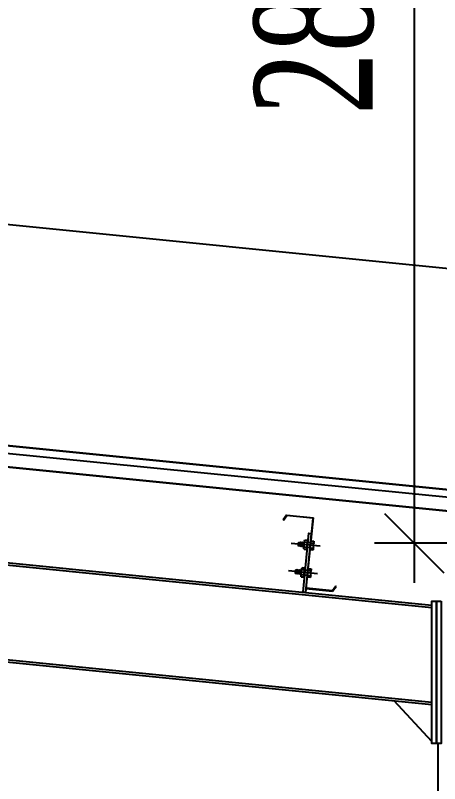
# Model space of a CAD drawing. Header units: inches. Extents: x 315041 to 662841, y -45540 to -35018.
# Drawn here: x 334769.5 to 334780.23, y -35689.32 to -35669.9 of the extents above; entities that cross this region are included whole.
import ezdxf

# ---------------------------------------------------------------- set-up
doc = ezdxf.new("R2010")
doc.units = ezdxf.units.IN
doc.header["$MEASUREMENT"] = 0
for name, color, linetype in [('2', 2, 'Continuous'), ('2NET-VE', 8, 'Continuous'), ('5', 5, 'Continuous'), ('7', 7, 'Continuous'), ('8', 8, 'Continuous'), ('DIM', 8, 'Continuous'), ('GIANG', 1, 'Continuous'), ('ROOFING', 4, 'Continuous')]:
    doc.layers.add(name, color=color, linetype=linetype)
doc.styles.add('ST1', font='times.ttf', dxfattribs={"width": 0.7})
doc.dimstyles.new('100', dxfattribs={"dimtxt": 3, "dimasz": 1.5, "dimexe": 1, "dimexo": 0, "dimgap": 1, "dimtad": 1, "dimdec": 0, "dimlfac": 100, "dimzin": 0, "dimdsep": 46, "dimtxsty": 'ST1', "dimblk": 'OBLIQUE', "dimcen": 1, "dimdle": 1, "dimclrd": 8, "dimclre": 8, "dimclrt": 3, "dimadec": 0, "dimazin": 0, "dimtfac": 1, "dimtdec": 0, "dimtix": 1, "dimtmove": 1, "dimatfit": 3, "dimfxl": 0, "dimtfill": 1, "dimtolj": 1, "dimtzin": 0, "dimlwd": -1, "dimlwe": -1, "dimarcsym": 1})

# ---------------------------------------------------------------- blocks, each defined once
blk = doc.blocks.new('*U235')
at = {"layer": '2NET-VE', "ltscale": 0.5}
for p, q in [((0, 8.3), (9.5, 8.3)), ((22.9, 7.4), (22.9, 7.4)), ((0, -8.3), (9.5, -8.3)), ((22.9, -7.4), (22.9, -7.4))]:
    blk.add_line(p, q, dxfattribs=at)
at = {"layer": '7', "linetype": 'Continuous'}
for p, q in [((21.9, 6.4), (23.1, 7.7)), ((22.3, -6.4), (23.8, 6.4)), ((23.1, 7.7), (23.8, 6.4)), ((23.8, 6.4), (25.1, 7.7)), ((24.3, -6.4), (25.8, 6.4)), ((25.1, 7.7), (25.8, 6.4)), ((25.8, 6.4), (27, 7.7)), ((26.2, -6.4), (27.7, 6.4)), ((27, 7.7), (27.7, 6.4)), ((27.7, 6.4), (28.9, 7.7)), ((28.1, -6.4), (29.6, 6.4)), ((28.9, 7.7), (29.6, 6.4)), ((29.6, 6.4), (30.9, 7.7)), ((30.1, -6.4), (31.6, 6.4)), ((30.1, -6.4), (31.6, 6.4)), ((30.9, 7.7), (31.6, 6.4)), ((31.6, 6.4), (32.8, 7.7)), ((32, -6.4), (33.5, 6.4)), ((32.8, 7.7), (33.5, 6.4)), ((33.5, 6.4), (34.7, 7.7)), ((33.9, -6.4), (35.4, 6.4)), ((33.9, -6.4), (35.4, 6.4)), ((33.9, -6.4), (35.4, 6.4)), ((34.7, 7.7), (35.4, 6.4)), ((35.4, 6.4), (36.7, 7.7)), ((35.9, -6.4), (37.4, 6.4)), ((36.7, 7.7), (37.4, 6.4)), ((41.9, 6.4), (37.4, 6.4)), ((41.9, 6.4), (41.9, -6.4)), ((22.1, -6.4), (21.7, -6.4)), ((22.3, -6.4), (21.9, -6.4)), ((22.3, -6.4), (23.1, -7.7)), ((23.1, -7.7), (24.3, -6.4)), ((24.3, -6.4), (25, -7.7)), ((25, -7.7), (26.2, -6.4)), ((26.2, -6.4), (26.9, -7.7)), ((26.9, -7.7), (28.1, -6.4)), ((28.1, -6.4), (28.9, -7.7)), ((28.9, -7.7), (30.1, -6.4)), ((30.1, -6.4), (30.8, -7.7)), ((30.8, -7.7), (32, -6.4)), ((32, -6.4), (32.7, -7.7)), ((32.7, -7.7), (33.9, -6.4)), ((33.9, -6.4), (34.7, -7.7)), ((34.7, -7.7), (35.9, -6.4)), ((35.9, -6.4), (41.9, -6.4))]:
    blk.add_line(p, q, dxfattribs=at)
at = {"layer": '8', "linetype": 'Continuous'}
for p, q in [((-10.2, 8.8), (-10.2, 11.9)), ((-10.2, -11.9), (-10.2, 11.9)), ((-0.9, 14.9), (-9.3, 14.9)), ((-1.4, 8.8), (-8.9, 8.8)), ((0, 8.8), (0, 11.9)), ((0, -11.9), (0, 11.9)), ((9.5, -17.6), (9.5, 17.6)), ((9.5, 17.6), (11.4, 17.6)), ((11.4, -17.6), (11.4, 17.6)), ((11.4, 8.8), (11.4, 11.9)), ((11.4, -11.9), (11.4, 11.9)), ((12.3, 14.9), (20.7, 14.9)), ((12.8, 8.8), (20.3, 8.8)), ((21.7, 8.8), (21.7, 11.9)), ((21.7, -11.9), (21.7, 11.9)), ((-10.2, -8.8), (-10.2, -11.9)), ((-9.3, -14.9), (-0.9, -14.9)), ((-1.4, -8.8), (-8.9, -8.8)), ((0, -8.8), (0, -11.9)), ((9.5, -17.6), (11.4, -17.6)), ((11.4, -8.8), (11.4, -11.9)), ((20.7, -14.9), (12.3, -14.9)), ((12.8, -8.8), (20.3, -8.8)), ((21.7, -8.8), (21.7, -11.9))]:
    blk.add_line(p, q, dxfattribs=at)
at = {"layer": '8', "ltscale": 10}
blk.add_line((-32.8, 0), (65.5, 0), dxfattribs=at)
at = {"layer": '8', "linetype": 'Continuous'}
for centre, radius, start, end in [((-4.7, 11.9), 5.58, 146.602, 180), ((-6.1, 11.9), 4.1, 180, 228.5476), ((-6.1, 5.7), 4.1, 131.4524, 180), ((-4.1, 11.9), 4.1, 311.4524, 0), ((-4.1, 5.7), 4.1, 0, 48.5476), ((-5.6, 11.9), 5.58, 0, 33.398), ((17, 11.9), 5.58, 146.602, 180), ((15.5, 11.9), 4.1, 180, 228.5476), ((15.5, 5.7), 4.1, 131.4524, 180), ((17.6, 11.9), 4.1, 311.4524, 0), ((17.6, 5.7), 4.1, 0, 48.5476), ((16.1, 11.9), 5.58, 0, 33.398), ((-6.1, -5.7), 4.1, 180, 228.5476), ((-6.1, -11.9), 4.1, 131.4524, 180), ((-4.7, -11.9), 5.58, 180, 213.398), ((-4.1, -5.7), 4.1, 311.4524, 0), ((-4.1, -11.9), 4.1, 0, 48.5476), ((-5.6, -11.9), 5.58, 326.602, 0), ((15.5, -5.7), 4.1, 180, 228.5476), ((15.5, -11.9), 4.1, 131.4524, 180), ((17, -11.9), 5.58, 180, 213.398), ((17.6, -5.7), 4.1, 311.4524, 0), ((17.6, -11.9), 4.1, 0, 48.5476), ((16.1, -11.9), 5.58, 326.602, 0)]:
    blk.add_arc(centre, radius, start, end, dxfattribs=at)
blk = doc.blocks.new('*U234')
at = {"layer": '2NET-VE', "ltscale": 0.5}
for p, q in [((0, 8.3), (9.5, 8.3)), ((22.9, 7.4), (22.9, 7.4)), ((0, -8.3), (9.5, -8.3)), ((22.9, -7.4), (22.9, -7.4))]:
    blk.add_line(p, q, dxfattribs=at)
at = {"layer": '7', "linetype": 'Continuous'}
for p, q in [((21.9, 6.4), (23.1, 7.7)), ((22.3, -6.4), (23.8, 6.4)), ((23.1, 7.7), (23.8, 6.4)), ((23.8, 6.4), (25.1, 7.7)), ((24.3, -6.4), (25.8, 6.4)), ((25.1, 7.7), (25.8, 6.4)), ((25.8, 6.4), (27, 7.7)), ((26.2, -6.4), (27.7, 6.4)), ((27, 7.7), (27.7, 6.4)), ((27.7, 6.4), (28.9, 7.7)), ((28.1, -6.4), (29.6, 6.4)), ((28.9, 7.7), (29.6, 6.4)), ((29.6, 6.4), (30.9, 7.7)), ((30.1, -6.4), (31.6, 6.4)), ((30.1, -6.4), (31.6, 6.4)), ((30.9, 7.7), (31.6, 6.4)), ((31.6, 6.4), (32.8, 7.7)), ((32, -6.4), (33.5, 6.4)), ((32.8, 7.7), (33.5, 6.4)), ((33.5, 6.4), (34.7, 7.7)), ((33.9, -6.4), (35.4, 6.4)), ((33.9, -6.4), (35.4, 6.4)), ((33.9, -6.4), (35.4, 6.4)), ((34.7, 7.7), (35.4, 6.4)), ((35.4, 6.4), (36.7, 7.7)), ((35.9, -6.4), (37.4, 6.4)), ((36.7, 7.7), (37.4, 6.4)), ((41.9, 6.4), (37.4, 6.4)), ((41.9, 6.4), (41.9, -6.4)), ((22.1, -6.4), (21.7, -6.4)), ((22.3, -6.4), (21.9, -6.4)), ((22.3, -6.4), (23.1, -7.7)), ((23.1, -7.7), (24.3, -6.4)), ((24.3, -6.4), (25, -7.7)), ((25, -7.7), (26.2, -6.4)), ((26.2, -6.4), (26.9, -7.7)), ((26.9, -7.7), (28.1, -6.4)), ((28.1, -6.4), (28.9, -7.7)), ((28.9, -7.7), (30.1, -6.4)), ((30.1, -6.4), (30.8, -7.7)), ((30.8, -7.7), (32, -6.4)), ((32, -6.4), (32.7, -7.7)), ((32.7, -7.7), (33.9, -6.4)), ((33.9, -6.4), (34.7, -7.7)), ((34.7, -7.7), (35.9, -6.4)), ((35.9, -6.4), (41.9, -6.4))]:
    blk.add_line(p, q, dxfattribs=at)
at = {"layer": '8', "linetype": 'Continuous'}
for p, q in [((-10.2, 8.8), (-10.2, 11.9)), ((-10.2, -11.9), (-10.2, 11.9)), ((-0.9, 14.9), (-9.3, 14.9)), ((-1.4, 8.8), (-8.9, 8.8)), ((0, 8.8), (0, 11.9)), ((0, -11.9), (0, 11.9)), ((9.5, -17.6), (9.5, 17.6)), ((9.5, 17.6), (11.4, 17.6)), ((11.4, -17.6), (11.4, 17.6)), ((11.4, 8.8), (11.4, 11.9)), ((11.4, -11.9), (11.4, 11.9)), ((12.3, 14.9), (20.7, 14.9)), ((12.8, 8.8), (20.3, 8.8)), ((21.7, 8.8), (21.7, 11.9)), ((21.7, -11.9), (21.7, 11.9)), ((-10.2, -8.8), (-10.2, -11.9)), ((-9.3, -14.9), (-0.9, -14.9)), ((-1.4, -8.8), (-8.9, -8.8)), ((0, -8.8), (0, -11.9)), ((9.5, -17.6), (11.4, -17.6)), ((11.4, -8.8), (11.4, -11.9)), ((20.7, -14.9), (12.3, -14.9)), ((12.8, -8.8), (20.3, -8.8)), ((21.7, -8.8), (21.7, -11.9))]:
    blk.add_line(p, q, dxfattribs=at)
at = {"layer": '8', "ltscale": 10}
blk.add_line((-32.8, 0), (65.5, 0), dxfattribs=at)
at = {"layer": '8', "linetype": 'Continuous'}
for centre, radius, start, end in [((-4.7, 11.9), 5.58, 146.602, 180), ((-6.1, 11.9), 4.1, 180, 228.5476), ((-6.1, 5.7), 4.1, 131.4524, 180), ((-4.1, 11.9), 4.1, 311.4524, 0), ((-4.1, 5.7), 4.1, 0, 48.5476), ((-5.6, 11.9), 5.58, 0, 33.398), ((17, 11.9), 5.58, 146.602, 180), ((15.5, 11.9), 4.1, 180, 228.5476), ((15.5, 5.7), 4.1, 131.4524, 180), ((17.6, 11.9), 4.1, 311.4524, 0), ((17.6, 5.7), 4.1, 0, 48.5476), ((16.1, 11.9), 5.58, 0, 33.398), ((-6.1, -5.7), 4.1, 180, 228.5476), ((-6.1, -11.9), 4.1, 131.4524, 180), ((-4.7, -11.9), 5.58, 180, 213.398), ((-4.1, -5.7), 4.1, 311.4524, 0), ((-4.1, -11.9), 4.1, 0, 48.5476), ((-5.6, -11.9), 5.58, 326.602, 0), ((15.5, -5.7), 4.1, 180, 228.5476), ((15.5, -11.9), 4.1, 131.4524, 180), ((17, -11.9), 5.58, 180, 213.398), ((17.6, -5.7), 4.1, 311.4524, 0), ((17.6, -11.9), 4.1, 0, 48.5476), ((16.1, -11.9), 5.58, 326.602, 0)]:
    blk.add_arc(centre, radius, start, end, dxfattribs=at)
blk = doc.blocks.new('XM150')
at = {"layer": '2', "ltscale": 0.015}
for p, q in [((68.9, 180), (0.9, 180)), ((0.9, 1.1), (0.9, 180)), ((2, 178.9), (2, 0)), ((2, 178.9), (68.3, 178.9)), ((75.4, 166.5), (68.3, 178.9)), ((68.9, 180), (76.4, 167)), ((76.4, 167), (75.4, 166.5)), ((-73.5, 13), (-72.5, 13.5)), ((-66, 0), (-73.5, 13)), ((-72.5, 13.5), (-65.4, 1.1)), ((2, 0), (-66, 0)), ((-65.4, 1.1), (0.9, 1.1))]:
    blk.add_line(p, q, dxfattribs=at)
at = {"layer": '5'}
blk.add_lwpolyline([(8, -10), (8, 140), (2, 140), (2, -10), (8, -10)], close=True, dxfattribs=at)
at = {"layer": 'GIANG', "xscale": 0.7499999999999999, "yscale": 0.7499999999999999, "zscale": 0.7499999999999999}
for name, p in [('*U235', (0.9, 110)), ('*U234', (0.9, 40))]:
    blk.add_blockref(name, p, dxfattribs=at)
blk = doc.blocks.new('*U242')
at = {"layer": '2', "xscale": 0.008333333333333335, "yscale": 0.008333333333333335, "zscale": 0.008333333333333335, "rotation": 5.710593137616317}
blk.add_blockref('XM150', (0.083, -0.704), dxfattribs=at)
blk = doc.blocks.new('*U243')
at = {"layer": 'DIM', "color": 0, "linetype": 'ByBlock', "lineweight": -2, "transparency": 16777216}
blk.add_blockref('*U242', (-89.553, -8.955), dxfattribs=at)
blk = doc.blocks.new('_Oblique')
at = {"color": 0, "linetype": 'ByBlock', "lineweight": -2}
blk.add_line((-0.5, -0.5), (0.5, 0.5), dxfattribs=at)
blk = doc.blocks.new('*D347')
at = {"color": 8, "linetype": 'Continuous', "transparency": 16777216}
for p, q in [((334658.69, -35670.214), (334659.392, -35663.193)), ((334789.146, -35677.175), (334658.298, -35664.088)), ((334787.548, -35683.102), (334788.251, -35676.081))]:
    blk.add_line(p, q, dxfattribs=at)
at = {"layer": 'Defpoints', "color": 0, "transparency": 16777216}
for p in [(334659.293, -35664.188), (334658.69, -35670.214), (334787.548, -35683.102)]:
    blk.add_point(p, dxfattribs=at)
at = {"color": 8, "transparency": 16777216, "xscale": 1.5, "yscale": 1.5, "zscale": 1.5}
for p, rotation in [((334659.293, -35664.188), 174.2886250883239), ((334788.151, -35677.076), 354.2886250883239)]:
    blk.add_blockref('_Oblique', p, dxfattribs=dict(at, rotation=rotation))
at = {"color": 3, "transparency": 16777216, "insert": (334723.974, -35668.114), "char_height": 3, "attachment_point": 5, "rotation": 354.2886, "style": 'ST1', "bg_fill": 3, "box_fill_scale": 1.25, "bg_fill_color": 256, "bg_fill_true_color": 13158600, "bg_fill_transparency": 4522052}
blk.add_mtext('\\A1;12950', dxfattribs=at)
blk = doc.blocks.new('*D354')
at = {"color": 8, "linetype": 'Continuous', "transparency": 16777216}
for p, q in [((334779.587, -35654.252), (334779.587, -35684.248)), ((334788.766, -35655.252), (334778.587, -35655.252)), ((334788.766, -35683.248), (334778.587, -35683.248))]:
    blk.add_line(p, q, dxfattribs=at)
at = {"layer": 'Defpoints', "color": 0, "transparency": 16777216}
for p in [(334788.766, -35655.252), (334779.587, -35683.248), (334788.766, -35683.248)]:
    blk.add_point(p, dxfattribs=at)
at = {"color": 8, "transparency": 16777216, "xscale": 1.5, "yscale": 1.5, "zscale": 1.5}
for p, rotation in [((334779.587, -35655.252), 90), ((334779.587, -35683.248), 270)]:
    blk.add_blockref('_Oblique', p, dxfattribs=dict(at, rotation=rotation))
at = {"color": 3, "transparency": 16777216, "insert": (334777.061, -35669.25), "char_height": 3, "attachment_point": 5, "rotation": 90, "style": 'ST1', "bg_fill": 3, "box_fill_scale": 1.25, "bg_fill_color": 256, "bg_fill_true_color": 13158600, "bg_fill_transparency": 1019152}
blk.add_mtext('\\A1;2800', dxfattribs=at)

msp = doc.modelspace()

# ---------------------------------------------------------------- linework, layer by layer
at = {"layer": '2', "color": 9}
for p, q in [((334787.1571, -35683.1156), (334658.9338, -35670.2932)), ((334658.5599, -35672.6653), (334780.0303, -35684.8124)), ((334658.5599, -35672.7256), (334780.0303, -35684.8727)), ((334658.5599, -35675.1175), (334780.0303, -35687.2645)), ((334658.5599, -35675.1778), (334780.0303, -35687.3248)), ((334780.0303, -35688.2624), (334779.0823, -35687.23)), ((334780.1903, -35767.3317), (334780.1903, -35688.3124))]:
    msp.add_line(p, q, dxfattribs=at)
for points in [[(334780.1503, -35684.7124), (334780.1503, -35688.3124), (334780.0303, -35688.3124), (334780.0303, -35684.7124)], [(334780.2703, -35684.7124), (334780.2703, -35688.3124), (334780.1503, -35688.3124), (334780.1503, -35684.7124)]]:
    msp.add_lwpolyline(points, close=True, dxfattribs=at)
at = {"layer": 'ROOFING'}
for p, q in [((334787.5483, -35682.6019), (334658.6899, -35669.7161)), ((334787.5474, -35682.6119), (334658.6899, -35669.7261)), ((334787.5298, -35682.8011), (334658.6899, -35669.9171)), ((334787.1132, -35683.1011), (334658.9261, -35670.2824))]:
    msp.add_line(p, q, dxfattribs=at)

# ---------------------------------------------------------------- block references
at = {"layer": '2', "color": 9, "xscale": -1.200000000011642, "yscale": 1.200000000011642, "zscale": 1.2}
msp.add_blockref('*U243', (334669.5027, -35672.8049), dxfattribs=at)

# ---------------------------------------------------------------- next in the draw order: dimensions: what is measured, and where the dimension line sits
dim = msp.add_aligned_dim(p1=(334787.5483, -35683.1019), p2=(334658.6899, -35670.2143), distance=-6.0564, dimstyle='100')
dim.commit()
dim.dimension.update_dxf_attribs({"geometry": '*D347', "text_midpoint": (334723.9736, -35668.1141)})

# ---------------------------------------------------------------- next in the draw order: dimensions: what is measured, and where the dimension line sits
dim = msp.add_linear_dim(base=(334779.5871, -35683.2476), p1=(334788.7656, -35655.2517), p2=(334788.7656, -35683.2476), angle=90, dimstyle='100')
dim.commit()
dim.dimension.update_dxf_attribs({"geometry": '*D354', "text_midpoint": (334777.0611, -35669.2496)})

doc.saveas('drawing.dxf')
